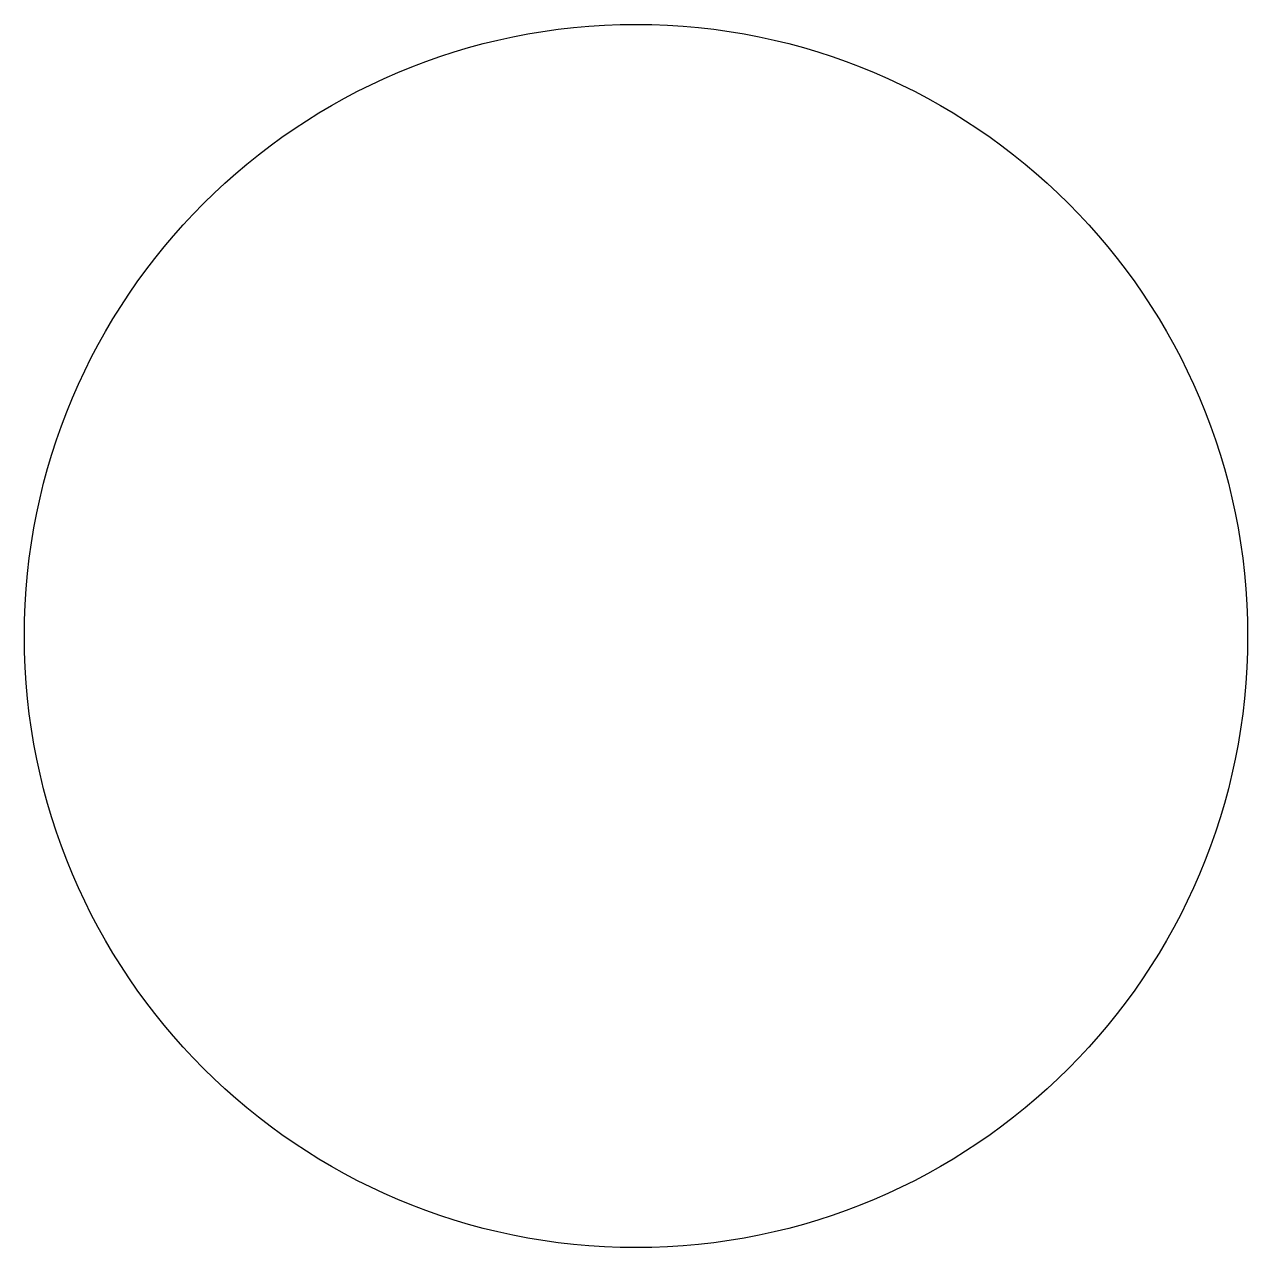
# Model space of a CAD drawing. Extents: x 8.59 to 9.78, y 35.91 to 37.09.
import ezdxf

# ---------------------------------------------------------------- set-up
doc = ezdxf.new("R2010")
doc.units = 0
doc.header["$LTSCALE"] = 5
doc.header["$MEASUREMENT"] = 0
doc.layers.add('Z0_CUT500', color=4, linetype='Continuous')

msp = doc.modelspace()

# ---------------------------------------------------------------- linework, layer by layer
at = {"layer": 'Z0_CUT500', "color": 5, "linetype": 'Continuous', "lineweight": 25}
msp.add_circle((9.1875, 36.5), 0.5938, dxfattribs=at)

doc.saveas('drawing.dxf')
